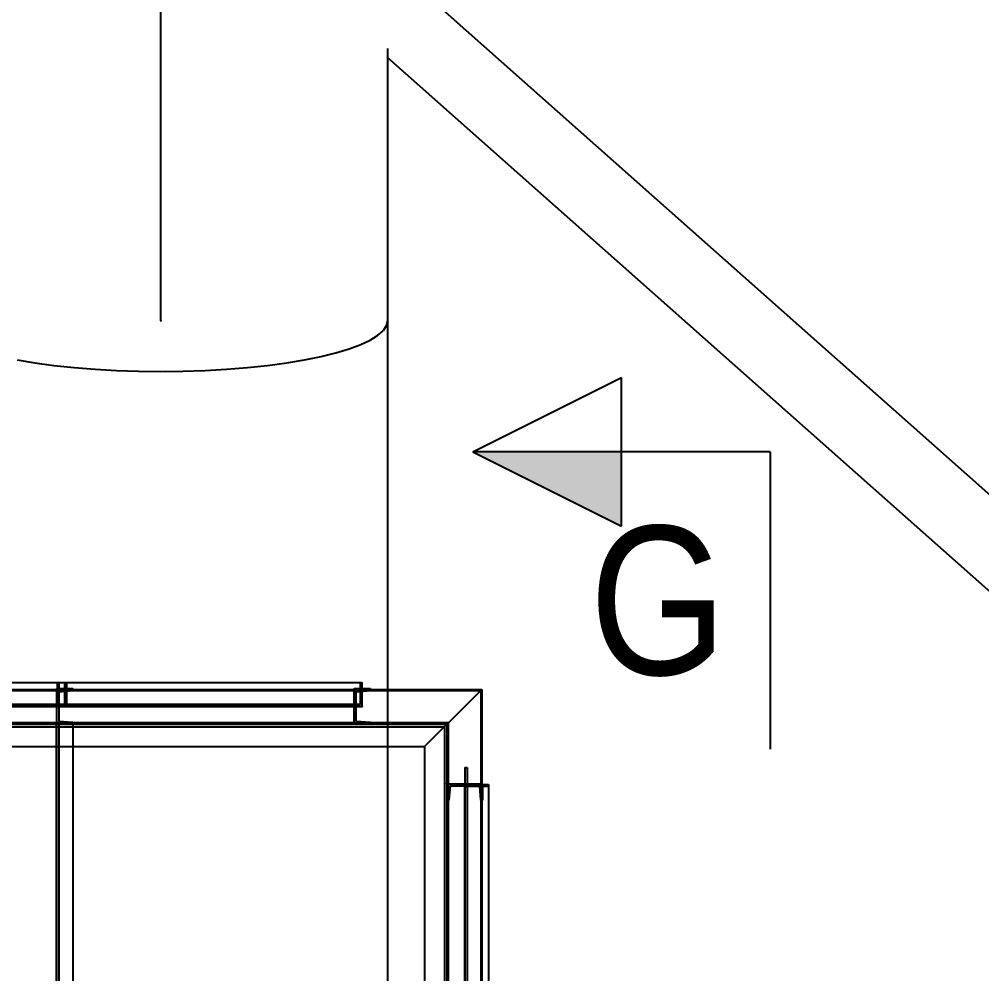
# Model space of a CAD drawing. Header units: millimetres. Extents: x 150209.93 to 150215.05, y 136675.65 to 136679.93.
# Drawn here: x 150213.6049 to 150213.6697, y 136676.0583 to 136676.1225 of the extents above; entities that cross this region are included whole.
import ezdxf

# ---------------------------------------------------------------- set-up
doc = ezdxf.new("R2010")
doc.units = ezdxf.units.MM
doc.header["$LTSCALE"] = 0.25
for name, pattern in [('CENTER', [50.8, 31.75, -6.35, 6.35, -6.35]), ('XKITLINE00', [0]), ('XKITLINE02', [4, 2, -2]), ('XKITLINE03', [6, 3, -1, 1, -1])]:
    doc.linetypes.add(name, pattern=pattern)
doc.styles.add('ARIAL', font='arial.ttf')

# ---------------------------------------------------------------- blocks, each defined once
blk = doc.blocks.new('çatıı')
at = {"color": 8, "linetype": 'CENTER'}
for p, q in [((23430, 2357.78), (23430, 3985.69)), ((24201.77, 1845.44), (23430, 2530.27)), ((23430, 1609.57), (23430, 2357.78))]:
    blk.add_line(p, q, dxfattribs=at)
at = {"color": 8, "linetype": 'XKITLINE00'}
for p, q in [((23506.2, 2478.94), (24193.5, 1869.06)), ((23506.2, 2449.37), (23506.2, 2357.78)), ((23506.2, 2446.37), (24166.97, 1860.03)), ((23505.83, 2356.11), (23504.73, 2354.46)), ((23505.83, 2356.11), (23504.73, 2354.46)), ((23506.2, 2357.78), (23505.83, 2356.11)), ((23506.2, 2357.78), (23505.83, 2356.11)), ((23506.2, 2357.78), (23506.2, 1690.92)), ((23500.39, 2351.27), (23502.91, 2352.84)), ((23502.91, 2352.84), (23504.73, 2354.46)), ((23502.91, 2352.84), (23504.73, 2354.46)), ((23493.35, 2348.33), (23497.2, 2349.76)), ((23493.35, 2348.33), (23497.2, 2349.76)), ((23497.2, 2349.76), (23500.39, 2351.27)), ((23483.88, 2345.75), (23488.9, 2346.99)), ((23483.88, 2345.76), (23488.9, 2346.99)), ((23488.9, 2346.99), (23493.35, 2348.33)), ((23488.9, 2346.99), (23493.35, 2348.33)), ((23381.65, 2344.64), (23387.66, 2343.64)), ((23381.65, 2344.63), (23387.66, 2343.63)), ((23387.66, 2343.64), (23394.07, 2342.78)), ((23387.66, 2343.63), (23394.07, 2342.78)), ((23465.92, 2342.78), (23472.33, 2343.64)), ((23465.92, 2342.78), (23472.33, 2343.63)), ((23472.33, 2343.64), (23478.34, 2344.64)), ((23472.33, 2343.63), (23478.34, 2344.63)), ((23478.34, 2344.64), (23483.88, 2345.76)), ((23478.34, 2344.63), (23483.88, 2345.75)), ((23394.07, 2342.78), (23400.83, 2342.06)), ((23394.07, 2342.78), (23400.83, 2342.07)), ((23400.83, 2342.07), (23407.88, 2341.51)), ((23400.83, 2342.06), (23407.88, 2341.5)), ((23407.88, 2341.51), (23415.13, 2341.1)), ((23407.88, 2341.5), (23415.13, 2341.09)), ((23415.13, 2341.1), (23422.53, 2340.86)), ((23415.13, 2341.09), (23422.53, 2340.85)), ((23422.53, 2340.86), (23430, 2340.78)), ((23422.53, 2340.85), (23430, 2340.77)), ((23430, 2340.78), (23437.46, 2340.86)), ((23430, 2340.77), (23437.46, 2340.85)), ((23437.46, 2340.86), (23444.86, 2341.1)), ((23437.46, 2340.85), (23444.86, 2341.09)), ((23444.86, 2341.1), (23452.12, 2341.51)), ((23444.86, 2341.09), (23452.12, 2341.5)), ((23452.12, 2341.51), (23459.16, 2342.07)), ((23452.12, 2341.5), (23459.16, 2342.06)), ((23459.16, 2342.06), (23465.92, 2342.78)), ((23459.16, 2342.07), (23465.92, 2342.78))]:
    blk.add_line(p, q, dxfattribs=at)
at = {"color": 30, "linetype": 'XKITLINE00'}
for p, q in [((23534.91, 2313.75), (23584.91, 2338.75)), ((23584.91, 2288.75), (23584.91, 2338.75)), ((23534.91, 2313.75), (23584.91, 2288.75))]:
    blk.add_line(p, q, dxfattribs=at)
at = {"color": 2, "linetype": 'XKITLINE00'}
for q in [(23534.91, 2313.75), (23634.91, 2213.75)]:
    blk.add_line((23634.91, 2313.75), q, dxfattribs=at)
at = {"color": 116, "linetype": 'XKITLINE02', "true_color": 0x136734}
for p, q in [((23233.16, 2233.51), (23537.59, 2233.51)), ((23353.8, 2236.1), (23398.35, 2236.1)), ((23353.8, 2233.81), (23506.2, 2233.81)), ((23394.97, 2234.1), (23400.47, 2234.1)), ((23394.97, 2234.1), (23394.97, 2222.1)), ((23394.97, 2234.1), (23400.47, 2234.1)), ((23395.23, 2236.1), (23497.72, 2236.1)), ((23395.23, 2228.9), (23395.23, 2236.1)), ((23395.67, 2233.04), (23400.47, 2233.42)), ((23395.67, 2233.04), (23400.47, 2233.42)), ((23395.8, 2228.1), (23395.8, 2236.1)), ((23397.72, 2228.1), (23397.72, 2236.1)), ((23398.35, 2228.9), (23398.35, 2236.1)), ((23400.47, 2234.1), (23400.47, 2233.42)), ((23494.97, 2234.1), (23500.47, 2234.1)), ((23494.97, 2222.1), (23494.97, 2234.1)), ((23494.97, 2234.1), (23494.97, 2234.1)), ((23494.97, 2234.1), (23500.47, 2234.1)), ((23494.97, 2222.1), (23494.97, 2234.1)), ((23495.67, 2233.04), (23500.47, 2233.42)), ((23495.67, 2233.04), (23500.47, 2233.42)), ((23497.15, 2228.9), (23497.15, 2236.1)), ((23497.72, 2228.1), (23497.72, 2236.1)), ((23500.47, 2233.42), (23500.47, 2234.1)), ((23500.47, 2234.1), (23500.47, 2234.1)), ((23500.47, 2233.42), (23500.47, 2234.1)), ((23500.47, 2233.42), (23500.47, 2233.42)), ((23537.59, 2233.51), (23537.59, 2067.35)), ((23395.67, 2233.04), (23395.67, 2223.16)), ((23495.67, 2223.16), (23495.67, 2233.04)), ((23495.67, 2233.04), (23495.67, 2233.04)), ((23495.67, 2223.16), (23495.67, 2233.04)), ((23317.72, 2228.1), (23404.03, 2228.1)), ((23318.35, 2228.9), (23404.03, 2228.9)), ((23390.12, 2228.9), (23497.15, 2228.9)), ((23390.12, 2228.1), (23390.12, 2228.9)), ((23390.12, 2228.1), (23497.72, 2228.1)), ((23404.03, 2228.1), (23404.03, 2228.9)), ((23492.04, 2228.1), (23492.04, 2228.9)), ((23214.12, 2221.25), (23525.35, 2221.25)), ((23214.21, 2222.68), (23526.76, 2222.68)), ((23353.8, 2222.38), (23506.2, 2222.38)), ((23353.8, 2222.1), (23506.2, 2222.1)), ((23394.97, 2222.1), (23400.47, 2222.1)), ((23394.97, 2222.1), (23400.47, 2222.1)), ((23394.97, 2222.1), (23394.97, 2122.12)), ((23394.97, 2222.1), (23400.47, 2222.1)), ((23395.67, 2223.16), (23400.47, 2222.78)), ((23395.67, 2223.16), (23400.47, 2222.78)), ((23395.67, 2222.1), (23395.67, 2122.12)), ((23400.47, 2222.78), (23400.47, 2222.1)), ((23400.47, 2222.1), (23400.47, 2122.12)), ((23494.97, 2222.1), (23500.47, 2222.1)), ((23494.97, 2222.1), (23494.97, 2222.1)), ((23494.97, 2222.1), (23500.47, 2222.1)), ((23495.67, 2223.16), (23500.47, 2222.78)), ((23495.67, 2223.16), (23495.67, 2223.16)), ((23495.67, 2223.16), (23500.47, 2222.78)), ((23500.47, 2222.1), (23500.47, 2222.78)), ((23500.47, 2222.78), (23500.47, 2222.78)), ((23500.47, 2222.1), (23500.47, 2222.78)), ((23500.47, 2222.1), (23500.47, 2222.1)), ((23526.2, 2222.1), (23518.7, 2214.6)), ((23526.2, 2222.1), (23518.7, 2214.6)), ((23525.35, 2221.25), (23525.35, 2103.77)), ((23526.76, 2067.35), (23526.76, 2222.68)), ((23353.8, 2214.6), (23506.2, 2214.6)), ((23518.7, 2214.6), (23518.7, 2214.6)), ((23518.7, 2214.6), (23518.7, 2214.6)), ((23532.19, 2207.52), (23532.2, 2119.35)), ((23532.19, 2207.52), (23532.99, 2207.52)), ((23532.99, 2207.52), (23533, 2119.97)), ((23526.2, 2202.1), (23526.2, 2196.6)), ((23526.2, 2202.1), (23538.2, 2202.1)), ((23526.46, 2202.1), (23537.89, 2202.1)), ((23527.26, 2201.4), (23526.88, 2196.6)), ((23527.26, 2201.4), (23537.13, 2201.4)), ((23527.26, 2201.4), (23537.13, 2201.4)), ((23532.19, 2201.27), (23537.11, 2201.27)), ((23532.99, 2201.89), (23537.37, 2201.89)), ((23537.13, 2201.4), (23537.52, 2196.6)), ((23537.89, 2201.89), (23537.89, 2199.08)), ((23538.2, 2202.1), (23538.2, 2199.08)), ((23540.19, 2201.27), (23540.19, 2201.89)), ((23526.2, 2196.6), (23526.88, 2196.6)), ((23526.46, 2196.6), (23526.88, 2196.6)), ((23537.52, 2196.6), (23537.89, 2196.6)), ((23537.52, 2196.6), (23538.2, 2196.6))]:
    blk.add_line(p, q, dxfattribs=at)
at = {"color": 7, "linetype": 'XKITLINE00'}
for p, q in [((23506.2, 2233.81), (23537.89, 2233.81)), ((23537.89, 2233.81), (23526.46, 2222.38)), ((23537.89, 2233.81), (23526.46, 2222.38)), ((23537.89, 2233.81), (23537.89, 2201.89)), ((23506.2, 2222.38), (23526.46, 2222.38)), ((23506.2, 2222.1), (23526.2, 2222.1)), ((23526.2, 2222.1), (23518.7, 2214.6)), ((23526.2, 2222.1), (23518.7, 2214.6)), ((23526.2, 2222.1), (23526.2, 2222.1)), ((23526.2, 2222.1), (23526.2, 2202.1)), ((23526.46, 2067.35), (23526.46, 2222.38)), ((23506.2, 2214.6), (23518.7, 2214.6)), ((23518.7, 2214.6), (23518.7, 2103.15)), ((23526.2, 2202.1), (23526.2, 2196.6)), ((23526.2, 2202.1), (23526.46, 2202.1)), ((23537.11, 2201.27), (23540.19, 2201.27)), ((23537.37, 2201.89), (23540.19, 2201.89)), ((23537.89, 2202.1), (23538.2, 2202.1)), ((23538.2, 2202.1), (23538.2, 2201.89)), ((23540.19, 2201.89), (23540.2, 2119.35)), ((23537.89, 2199.08), (23537.89, 2067.35)), ((23538.2, 2199.08), (23538.2, 2196.6)), ((23526.2, 2196.6), (23526.2, 2122.1)), ((23526.2, 2196.6), (23526.46, 2196.6)), ((23537.89, 2196.6), (23538.2, 2196.6))]:
    blk.add_line(p, q, dxfattribs=at)
at = {"color": 1, "linetype": 'XKITLINE03'}
for p, q in [((23397.72, 2228.1), (23317.72, 2228.1)), ((23497.72, 2228.1), (23395.8, 2228.1)), ((23394.97, 2222.1), (23394.97, 2222.1)), ((23394.97, 2122.12), (23394.97, 2222.1)), ((23494.97, 2222.1), (23494.97, 2222.1)), ((23526.2, 2202.1), (23526.2, 2202.1)), ((23532.2, 2119.35), (23532.19, 2201.27))]:
    blk.add_line(p, q, dxfattribs=at)
at = {"color": 8, "linetype": 'XKITLINE00'}
blk.add_circle((23430, 2357.78), 0.05, dxfattribs=at)
blk.add_circle((23430, 2357.78), 0.05, dxfattribs=at)
at = {"color": 1, "linetype": 'XKITLINE00'}
for centre in [(23395.8, 2228.1), (23397.72, 2228.1), (23497.72, 2228.1), (23394.97, 2222.1), (23394.97, 2222.1), (23494.97, 2222.1), (23526.2, 2202.1), (23532.19, 2201.27)]:
    blk.add_circle(centre, 0.05, dxfattribs=at)
at = {"color": 30, "linetype": 'Continuous'}
blk.add_solid([(23584.91, 2288.75), (23534.91, 2313.75), (23584.91, 2288.75), (23584.91, 2313.75)], dxfattribs=at)
at = {"color": 116, "true_color": 0x136734, "style": 'ARIAL', "width": 0.85}
blk.add_text('G', height=50, dxfattribs=at).set_placement((23574.12, 2238.75))

msp = doc.modelspace()

# ---------------------------------------------------------------- block references
at = {"xscale": 0.0002000170049888334, "yscale": 0.0002000170049888334, "zscale": 0.0002000170049888334}
msp.add_blockref('çatıı', (150208.928067, 136675.630592), dxfattribs=at)

doc.saveas('drawing.dxf')
